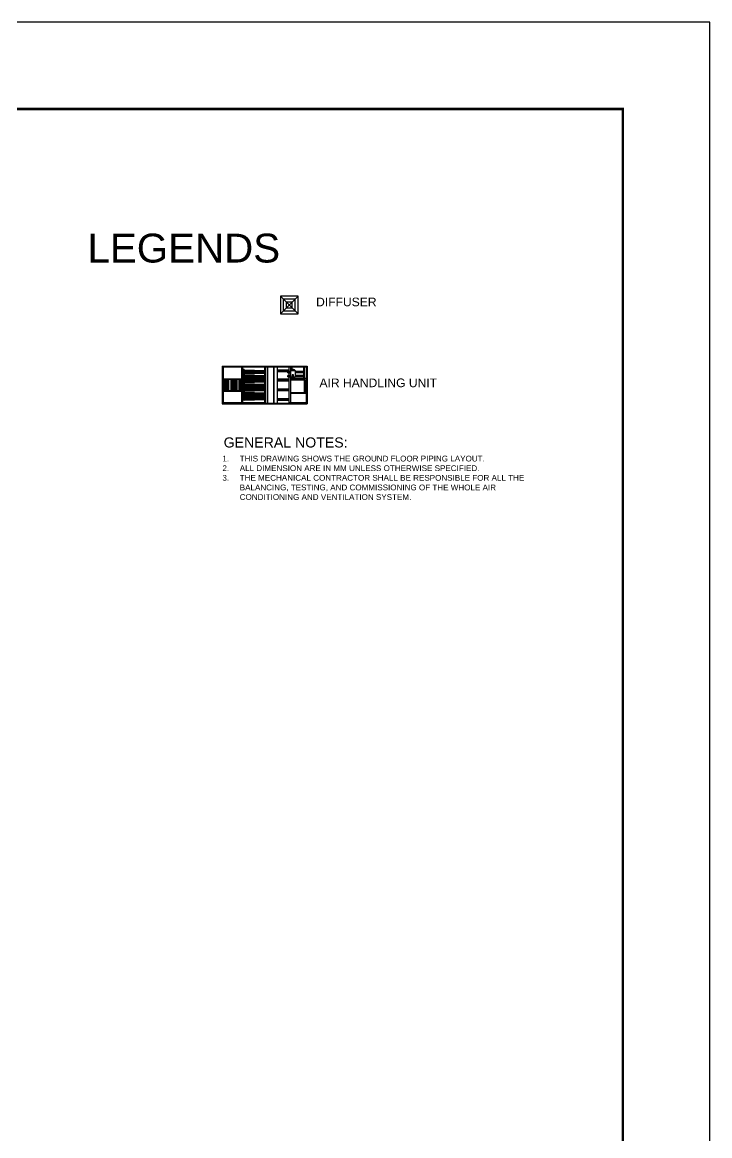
# Model space of a CAD drawing. Header units: millimetres. Extents: x 3 to 421, y 1 to 233.
# Drawn here: x 289.84 to 313.66, y 100.27 to 138.87 of the extents above; entities that cross this region are included whole.
import ezdxf

# ---------------------------------------------------------------- set-up
doc = ezdxf.new("R2010")
doc.units = ezdxf.units.MM
doc.header["$MEASUREMENT"] = 0
for name, color, linetype in [('.1', 1, 'Continuous'), ('diffuser', 7, 'Continuous'), ('EQP', 1, 'Continuous'), ('Legends', 7, 'Continuous')]:
    doc.layers.add(name, color=color, linetype=linetype)
doc.layers.add('WALL', color=4, linetype='Continuous', lineweight=30)
doc.styles.get("Standard").update_dxf_attribs({"font": 'arial.ttf'})

# ---------------------------------------------------------------- blocks, each defined once
blk = doc.blocks.new('AC-S-12')
at = {"layer": 'diffuser', "color": 30}
for p, q in [((-0.15, 0.15), (0.15, -0.15)), ((0.15, 0.15), (-0.15, -0.15)), ((-0.15, 0.15), (-0.15, -0.15)), ((0.15, 0.15), (-0.15, 0.15)), ((-0.1, 0.1), (-0.1, -0.1)), ((0.1, 0.1), (-0.1, 0.1)), ((-0.05, 0.05), (-0.05, -0.05)), ((0.05, 0.05), (-0.05, 0.05)), ((0.05, -0.05), (0.05, 0.05)), ((0.1, -0.1), (0.1, 0.1)), ((0.15, -0.15), (0.15, 0.15)), ((-0.15, -0.15), (0.15, -0.15)), ((-0.1, -0.1), (0.1, -0.1)), ((-0.05, -0.05), (0.05, -0.05))]:
    blk.add_line(p, q, dxfattribs=at)
for points in [[(-0.358, 0.358, 0, 0.0447, 0), (-0.295, 0.295, 0, 0, 0), (-0.15, 0.15, 0, 0, 0)], [(0.358, 0.358, 0, 0.0447, 0), (0.295, 0.295, 0, 0, 0), (0.15, 0.15, 0, 0, 0)], [(-0.358, -0.358, 0, 0.0447, 0), (-0.295, -0.295, 0, 0, 0), (-0.15, -0.15, 0, 0, 0)], [(0.358, -0.358, 0, 0.0447, 0), (0.295, -0.295, 0, 0, 0), (0.15, -0.15, 0, 0, 0)]]:
    blk.add_lwpolyline(points, format="xyseb", dxfattribs=at)
blk = doc.blocks.new('fcu')
at = {"layer": 'diffuser', "xscale": 2.052644456280903, "yscale": 2.052644456280903, "zscale": 2.052644456280903}
blk.add_blockref('AC-S-12', (0, 0), dxfattribs=at)

msp = doc.modelspace()

# ---------------------------------------------------------------- hatches: boundary and pattern name
at = {"layer": 'EQP'}
for points in [[(299.466, 126.49), (299.158, 126.49), (299.158, 126.51), (299.466, 126.51)], [(299.675, 126.461), (299.675, 126.023), (299.648, 126.023), (299.648, 126.461)]]:
    msp.add_hatch(color=256, dxfattribs=at).paths.add_polyline_path(points)

# ---------------------------------------------------------------- linework, layer by layer
at = {"layer": '.1', "color": 0}
for p, q in [((313.659, 138.867), (214.384, 138.867)), ((313.659, 68.472), (313.659, 138.867))]:
    msp.add_line(p, q, dxfattribs=at)
at = {"layer": 'EQP'}
for p, q in [((296.768, 126.947), (296.768, 125.647)), ((296.768, 126.947), (299.718, 126.947)), ((296.796, 126.921), (296.796, 126.513)), ((296.796, 126.921), (299.695, 126.921)), ((296.806, 126.915), (296.806, 126.513)), ((298.248, 126.915), (296.806, 126.915)), ((297.445, 125.674), (297.445, 126.915)), ((297.481, 125.674), (297.481, 126.915)), ((297.529, 126.829), (297.481, 126.829)), ((297.529, 126.665), (297.481, 126.665)), ((297.495, 126.829), (297.495, 125.764)), ((297.514, 126.829), (297.514, 125.764)), ((297.529, 126.829), (297.529, 125.764)), ((297.529, 126.819), (298.247, 126.796)), ((297.529, 126.774), (298.247, 126.796)), ((297.529, 126.774), (298.247, 126.751)), ((297.529, 126.729), (298.247, 126.751)), ((297.529, 126.729), (298.247, 126.706)), ((297.529, 126.684), (298.247, 126.706)), ((297.529, 126.646), (298.247, 126.624)), ((297.529, 126.601), (298.247, 126.624)), ((297.529, 126.601), (298.247, 126.579)), ((298.247, 125.674), (298.247, 126.915)), ((298.273, 125.668), (298.273, 126.921)), ((298.275, 125.668), (298.275, 126.921)), ((298.336, 125.668), (298.336, 126.915)), ((298.339, 125.668), (298.339, 126.915)), ((298.347, 125.668), (298.347, 126.921)), ((298.561, 125.668), (298.561, 126.915)), ((298.564, 125.668), (298.564, 126.915)), ((298.572, 125.668), (298.572, 126.921)), ((298.684, 125.668), (298.684, 126.921)), ((298.692, 125.668), (298.692, 126.921)), ((298.692, 126.826), (299.086, 126.826)), ((298.692, 126.819), (299.086, 126.819)), ((298.692, 126.772), (299.086, 126.772)), ((298.692, 126.765), (299.086, 126.765)), ((299.14, 126.759), (299.047, 126.759)), ((299.047, 126.719), (299.047, 126.759)), ((299.047, 126.74), (299.14, 126.74)), ((299.047, 126.738), (299.14, 126.738)), ((299.047, 126.719), (299.14, 126.719)), ((299.14, 126.62), (299.047, 126.62)), ((299.047, 126.58), (299.047, 126.62)), ((299.047, 126.601), (299.14, 126.601)), ((299.047, 126.599), (299.14, 126.599)), ((299.086, 126.759), (299.086, 126.915)), ((299.086, 126.62), (299.086, 126.719)), ((299.094, 126.759), (299.094, 126.921)), ((299.687, 126.915), (299.094, 126.915)), ((299.094, 126.62), (299.094, 126.719)), ((299.14, 126.915), (299.14, 125.676)), ((299.293, 126.783), (299.14, 126.783)), ((299.293, 126.783), (299.14, 126.783)), ((299.158, 126.915), (299.158, 126.821)), ((299.167, 126.915), (299.167, 126.827)), ((299.171, 126.915), (299.171, 126.829)), ((299.178, 126.915), (299.178, 126.832)), ((299.246, 126.834), (299.188, 126.834)), ((299.246, 126.834), (299.188, 126.834)), ((299.293, 126.799), (299.293, 126.566)), ((299.293, 126.783), (299.293, 126.566)), ((299.624, 126.759), (299.293, 126.759)), ((299.293, 126.74), (299.624, 126.74)), ((299.293, 126.738), (299.624, 126.738)), ((299.624, 126.719), (299.293, 126.719)), ((299.624, 126.62), (299.293, 126.62)), ((299.293, 126.601), (299.624, 126.601)), ((299.293, 126.599), (299.624, 126.599)), ((299.593, 126.759), (299.593, 126.915)), ((299.593, 126.62), (299.593, 126.719)), ((299.608, 126.759), (299.608, 126.915)), ((299.608, 126.62), (299.608, 126.719)), ((299.611, 126.759), (299.611, 126.915)), ((299.611, 126.62), (299.611, 126.719)), ((299.624, 126.023), (299.624, 126.915)), ((299.687, 126.461), (299.687, 126.915)), ((299.695, 126.921), (299.695, 125.668)), ((299.718, 126.947), (299.718, 125.647)), ((296.777, 126.513), (296.777, 126.08)), ((296.777, 126.513), (297.422, 126.513)), ((296.777, 126.494), (297.422, 126.494)), ((296.796, 126.494), (296.796, 126.099)), ((296.803, 126.494), (296.803, 126.099)), ((296.843, 126.494), (296.843, 126.099)), ((296.85, 126.494), (296.85, 126.099)), ((296.89, 126.494), (296.89, 126.099)), ((296.897, 126.494), (296.897, 126.099)), ((296.937, 126.494), (296.937, 126.099)), ((296.944, 126.494), (296.944, 126.099)), ((296.984, 126.494), (296.984, 126.099)), ((296.991, 126.494), (296.991, 126.099)), ((297.071, 126.494), (297.071, 126.099)), ((297.078, 126.494), (297.078, 126.099)), ((297.118, 126.494), (297.118, 126.099)), ((297.125, 126.494), (297.125, 126.099)), ((297.165, 126.494), (297.165, 126.099)), ((297.172, 126.494), (297.172, 126.099)), ((297.212, 126.494), (297.212, 126.099)), ((297.219, 126.494), (297.219, 126.099)), ((297.266, 126.494), (297.266, 126.099)), ((297.273, 126.494), (297.273, 126.099)), ((297.347, 126.494), (297.347, 126.099)), ((297.353, 126.494), (297.353, 126.099)), ((297.399, 126.494), (297.399, 126.099)), ((297.405, 126.494), (297.405, 126.099)), ((297.422, 126.513), (297.422, 126.08)), ((297.529, 126.362), (297.481, 126.362)), ((297.529, 126.556), (298.247, 126.579)), ((297.529, 126.556), (298.247, 126.534)), ((297.529, 126.511), (298.247, 126.534)), ((297.529, 126.511), (298.247, 126.489)), ((297.529, 126.466), (298.247, 126.489)), ((297.529, 126.466), (298.247, 126.444)), ((297.529, 126.421), (298.247, 126.444)), ((297.529, 126.421), (298.247, 126.399)), ((297.529, 126.377), (298.247, 126.399)), ((297.529, 126.35), (298.247, 126.328)), ((297.529, 126.305), (298.247, 126.328)), ((297.529, 126.305), (298.247, 126.283)), ((297.529, 126.26), (298.247, 126.283)), ((297.529, 126.26), (298.247, 126.238)), ((297.529, 126.215), (298.247, 126.238)), ((297.529, 126.215), (298.247, 126.193)), ((298.692, 126.505), (299.086, 126.505)), ((298.692, 126.497), (299.086, 126.497)), ((298.692, 126.451), (299.086, 126.451)), ((298.692, 126.443), (299.086, 126.443)), ((299.047, 126.58), (299.14, 126.58)), ((299.086, 125.674), (299.086, 126.58)), ((299.094, 125.668), (299.094, 126.58)), ((299.293, 126.566), (299.14, 126.566)), ((299.293, 126.566), (299.14, 126.566)), ((299.624, 126.481), (299.14, 126.481)), ((299.687, 126.461), (299.14, 126.461)), ((299.158, 126.481), (299.158, 126.553)), ((299.167, 126.481), (299.167, 126.55)), ((299.171, 126.481), (299.171, 126.549)), ((299.178, 126.481), (299.178, 126.547)), ((299.246, 126.546), (299.188, 126.546)), ((299.246, 126.546), (299.188, 126.546)), ((299.21, 126.51), (299.21, 126.546)), ((299.224, 126.51), (299.224, 126.546)), ((299.593, 126.52), (299.224, 126.52)), ((299.624, 126.58), (299.293, 126.58)), ((299.593, 126.481), (299.593, 126.58)), ((299.608, 126.481), (299.608, 126.58)), ((299.611, 126.481), (299.611, 126.58)), ((299.687, 126.52), (299.624, 126.52)), ((296.777, 126.099), (297.422, 126.099)), ((296.777, 126.08), (297.422, 126.08)), ((296.796, 126.08), (296.796, 125.668)), ((296.806, 126.08), (296.806, 125.674)), ((297.529, 126.06), (297.481, 126.06)), ((297.529, 126.17), (298.247, 126.193)), ((297.529, 126.17), (298.247, 126.148)), ((297.529, 126.125), (298.247, 126.148)), ((297.529, 126.125), (298.247, 126.103)), ((297.529, 126.08), (298.247, 126.103)), ((297.529, 126.042), (298.247, 126.02)), ((297.529, 125.997), (298.247, 126.02)), ((297.529, 125.997), (298.247, 125.975)), ((297.529, 125.952), (298.247, 125.975)), ((297.529, 125.952), (298.247, 125.93)), ((297.529, 125.908), (298.247, 125.93)), ((297.529, 125.908), (298.247, 125.885)), ((297.529, 125.863), (298.247, 125.885)), ((297.529, 125.863), (298.247, 125.84)), ((297.529, 125.818), (298.247, 125.84)), ((297.529, 125.818), (298.247, 125.795)), ((298.692, 126.165), (299.086, 126.165)), ((298.692, 126.158), (299.086, 126.158)), ((298.692, 126.111), (299.086, 126.111)), ((298.692, 126.104), (299.086, 126.104)), ((298.692, 125.829), (299.086, 125.829)), ((298.692, 125.822), (299.086, 125.822)), ((299.687, 126.023), (299.14, 126.023)), ((299.687, 125.998), (299.14, 125.998)), ((299.687, 125.676), (299.687, 126.023)), ((296.768, 125.647), (299.718, 125.647)), ((296.796, 125.668), (299.695, 125.668)), ((298.248, 125.674), (296.806, 125.674)), ((297.529, 125.764), (297.481, 125.764)), ((297.529, 125.773), (298.247, 125.795)), ((298.692, 125.776), (299.086, 125.776)), ((298.692, 125.768), (299.086, 125.768)), ((299.687, 125.676), (299.094, 125.676))]:
    msp.add_line(p, q, dxfattribs=at)
for points in [[(299.191, 126.592), (299.243, 126.592), (299.243, 126.647), (299.191, 126.647)], [(299.466, 126.49), (299.158, 126.49), (299.158, 126.51), (299.466, 126.51)], [(299.675, 126.461), (299.675, 126.023), (299.648, 126.023), (299.648, 126.461)]]:
    msp.add_lwpolyline(points, close=True, dxfattribs=at)
for centre, radius, start, end in [((299.201, 126.767), 0.0687, 100.9408, 151.8374), ((299.233, 126.767), 0.0687, 28.1626, 79.0592), ((299.193, 126.625), 0.0791, 228.1775, 266.1932), ((299.237, 126.633), 0.0881, 275.8073, 309.822)]:
    msp.add_arc(centre, radius, start, end, dxfattribs=at)
at = {"layer": 'WALL', "color": 1, "linetype": 'Continuous', "const_width": 0.0853}
msp.add_lwpolyline([(220.4, 71.48), (310.651, 71.48), (310.651, 135.859), (220.4, 135.859)], close=True, dxfattribs=at)

# ---------------------------------------------------------------- block references
at = {"layer": 'Legends', "linetype": 'Continuous', "lineweight": 25}
msp.add_blockref('fcu', (299.093, 129.068), dxfattribs=at)

# ---------------------------------------------------------------- texts
at = {"layer": 'Legends', "attachment_point": 1}
for s, width, insert, char_height in [('LEGENDS', 9.67592, (292.102, 131.54), 1), ('DIFFUSER', 11.26859, (300.023, 129.323), 0.3), ('AIR HANDLING UNIT', 5.52188, (300.14, 126.519), 0.3), ('GENERAL NOTES:', 10.05204, (296.822, 124.478), 0.35), ('\\pxi-3,l4,t4;1.^ITHIS DRAWING SHOWS THE GROUND FLOOR PIPING LAYOUT.\\P2.^IALL DIMENSION ARE IN MM UNLESS OTHERWISE SPECIFIED.\\P3.^ITHE MECHANICAL CONTRACTOR SHALL BE RESPONSIBLE FOR ALL THE BALANCING, TESTING, AND COMMISSIONING OF THE WHOLE AIR CONDITIONING AND VENTILATION SYSTEM.', 10.96845, (296.578, 123.844), 0.2)]:
    msp.add_mtext_dynamic_manual_height_columns(s, width=width, gutter_width=1, heights=[0], dxfattribs=dict(at, insert=insert, char_height=char_height))

doc.saveas('drawing.dxf')
